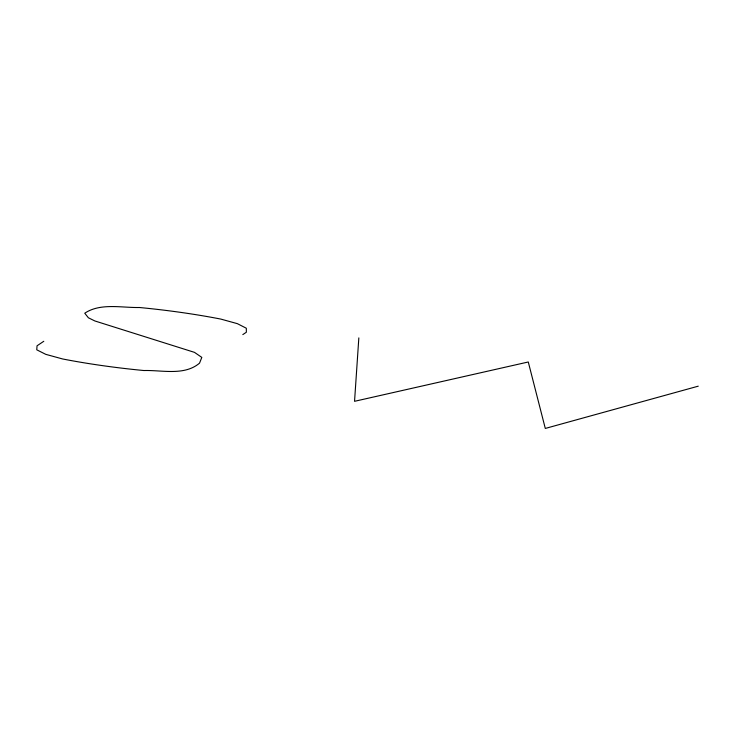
<?xml version="1.0" encoding="UTF-8"?>
<svg xmlns="http://www.w3.org/2000/svg" width="735" height="735" viewBox="0 0 735 735"><rect width="100%" height="100%" fill="white"/><g stroke="black" fill="none" stroke-linecap="round" stroke-linejoin="round"><path stroke-width="1.1" d="M358.836 337.889L354.546 401.31L528.281 361.987L545.296 428.441L698.25 386.169M43.797 341.279L37.044 345.799L36.75 349.805L45.763 354.344L62.594 358.956A145.355 22.987 6.4 0 0 143.95 370.532C162.15 369.99 184.274 376.035 199.525 363.163L201.813 357.403L194.49 352.359L94.852 320.956L88.384 317.777L84.755 313.211C100.41 302.719 121.707 307.882 139.439 307.506A145.355 22.987 6.4 0 1 220.794 319.082L237.359 323.657L246.326 328.233L246.354 332.238L242.816 334.609"/></g></svg>
